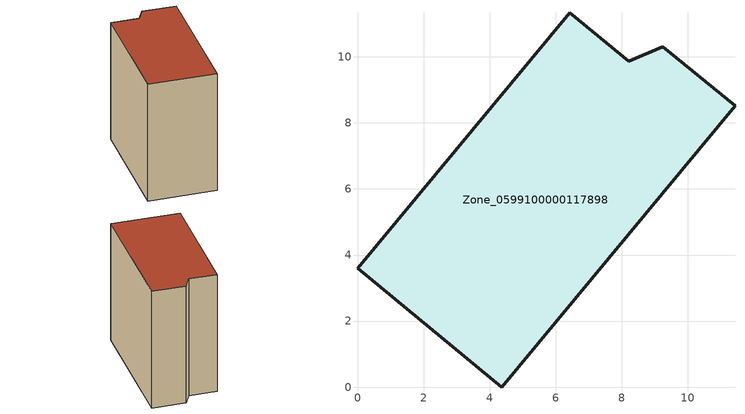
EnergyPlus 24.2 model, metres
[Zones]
Zone_0599100000117898
 floor ground (C_G): 4.38,0 0,3.59 6.42,11.33 8.21,9.88 9.24,10.31 11.43,8.53 z0
 wall outside (C_F): 9.24,10.31 8.21,9.88 6.42,11.33 0,3.59 4.38,0 11.43,8.53 9.24,10.31 z0:10.52
 roof outside (C_R): 4.38,0 11.43,8.53 9.24,10.31 8.21,9.88 6.42,11.33 0,3.59 z10.52
[BUILDING]
Pand.0599100000117898: North Axis=0; Terrain=City; Loads Convergence Tolerance Value=0.04; Temperature Convergence Tolerance Value=0.4; Solar Distribution=FullExterior; Maximum Number of Warmup Days=25; Minimum Number of Warmup Days=1
[Site:Location]
Rotterdam.The.Hague.AP_ZH_NLD Design_Conditions: Latitude=51.96; Longitude=4.45; Time Zone=1; Elevation=-4.5
[SITE:GROUNDTEMPERATURE:BUILDINGSURFACE]
18, 18, 18, 18, 18, 18, 18, 18, 18, 18, 18, 18
[MATERIAL] Thermal Absorptance=0.9; Solar Absorptance=0.7; Visible Absorptance=0.7
Name | Roughness | Thickness | Conductivity | Density | Specific Heat
G.TI.1946 | MediumSmooth | 0.15 | 1 | 540 | 1210
F.TI.1946 | Rough | 0.3 | 0.857143 | 1920 | 840
R.TI.1946 | MediumRough | 0.2 | 0.1 | 1500 | 1000
[CONSTRUCTION]
C_G: G.TI.1946
C_F: F.TI.1946
C_R: R.TI.1946
[ZONE]
Zone_0599100000117898: Type=1; Multiplier=1; Ceiling Height=Autocalculate; Volume=Autocalculate; Floor Area=autocalculate; Part of Total Floor Area=Yes
[ZONEINFILTRATION:DESIGNFLOWRATE]
Infil_Zone_0599100000117898: Zone or ZoneList or Space or SpaceList=Zone_0599100000117898; Schedule=AlwaysOn; Design Flow Rate Calculation Method=Flow/Area; Flow Rate per Floor Area=0.003; Constant Term Coefficient=1; Temperature Term Coefficient=0; Velocity Term Coefficient=0; Velocity Squared Term Coefficient=0
[HVACTEMPLATE:ZONE:IDEALLOADSAIRSYSTEM]
Zone_0599100000117898: Maximum Heating Supply Air Temperature=50; Minimum Cooling Supply Air Temperature=13; Maximum Heating Supply Air Humidity Ratio=0.0156; Minimum Cooling Supply Air Humidity Ratio=0.0077; Heating Limit=NoLimit; Cooling Limit=NoLimit; Dehumidification Control Type=ConstantSensibleHeatRatio; Cooling Sensible Heat Ratio=0.7; Dehumidification Setpoint=60; Humidification Control Type=None; Humidification Setpoint=30; Outdoor Air Method=None; Outdoor Air Flow Rate per Person=0.00944; Outdoor Air Flow Rate per Zone Floor Area=0; Outdoor Air Flow Rate per Zone=0; Demand Controlled Ventilation Type=None; Outdoor Air Economizer Type=NoEconomizer; Heat Recovery Type=None; Sensible Heat Recovery Effectiveness=0.7; Latent Heat Recovery Effectiveness=0.65
[ZONECONTROL:THERMOSTAT]
ThermostatControl_Zone_0599100000117898: Zone or ZoneList=Zone_0599100000117898; Control Type Schedule=DualSetpointControlType; Control 1=Thermostat_Zone_0599100000117898; Temperature Difference Between Cutout And Setpoint=0
[THERMOSTATSETPOINT:DUALSETPOINT]
Thermostat_Zone_0599100000117898: Heating Setpoint Temperature Schedule=HeatingSetpoint_Zone_0599100000117898; Cooling Setpoint Temperature Schedule=CoolingSetpoint_Zone_0599100000117898
[SCHEDULE:COMPACT]
HeatingSetpoint_Zone_0599100000117898: Through: 12/31, For: AllDays, Until: 24:00, 21
CoolingSetpoint_Zone_0599100000117898: Through: 12/31, For: AllDays, Until: 24:00, 24
DualSetpointControlType: Through: 12/31, For: AllDays, Until: 24:00, 4
AlwaysOn: Through: 12/31, For: AllDays, Until: 24:00, 1
